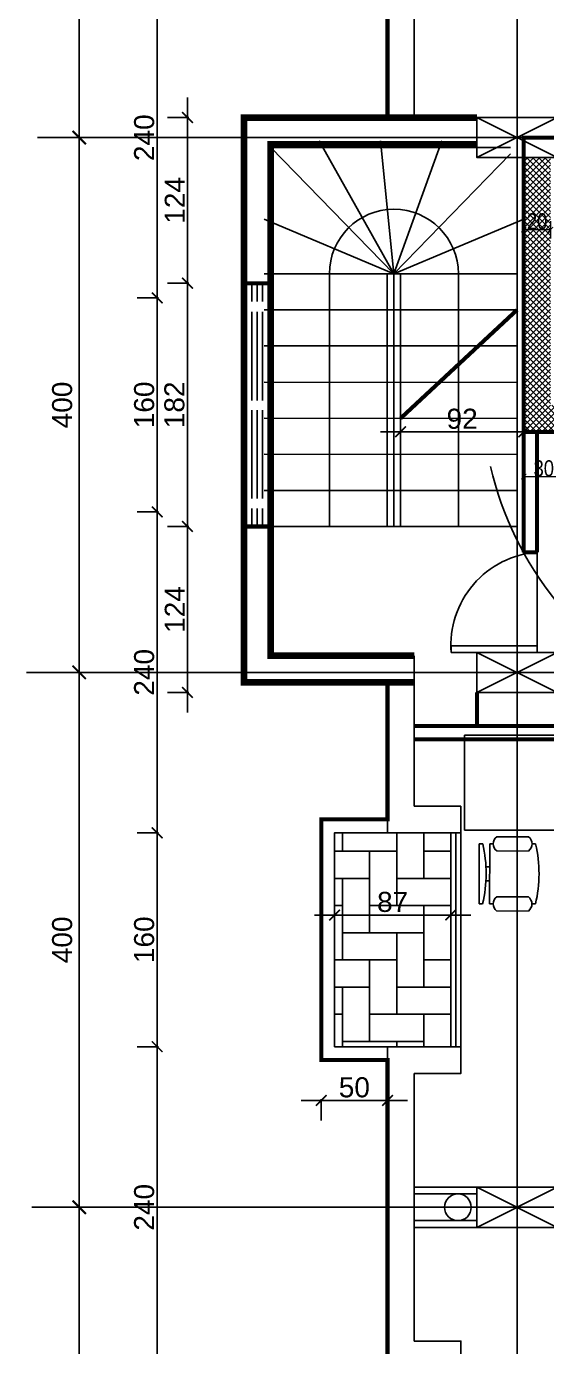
# Model space of a CAD drawing. Extents: x 250879 to 348495, y -51522 to -9360.
# Drawn here: x 283381 to 283770, y -22397 to -21410 of the extents above; entities that cross this region are included whole.
import ezdxf

# ---------------------------------------------------------------- set-up
doc = ezdxf.new("R2010")
doc.units = 0
doc.layers.get('0').update_dxf_attribs({"linetype": 'CONTINUOUS'})
doc.layers.get('DEFPOINTS').update_dxf_attribs({"color": 9, "linetype": 'CONTINUOUS'})
for name, color, linetype in [('AXIS', 1, 'CONTINUOUS'), ('COLUMN', 5, 'CONTINUOUS'), ('FURNITURE', 4, 'CONTINUOUS'), ('WALL', 7, 'CONTINUOUS'), ('WALL1', 2, 'CONTINUOUS')]:
    doc.layers.add(name, color=color, linetype=linetype)
doc.layers.add('dimention', color=151, linetype='CONTINUOUS', lineweight=13)
doc.styles.get("Standard").update_dxf_attribs({"font": 'sanss___.ttf', "height": 15})
doc.styles.add('yon', font='ARIALN.TTF')
doc.dimstyles.new('CM', dxfattribs={"dimscale": 0, "dimtxt": 12, "dimasz": 0.4, "dimexe": 50, "dimexo": 1000, "dimgap": 0.03, "dimtad": 1, "dimdec": 0, "dimzin": 0, "dimdsep": 46, "dimtxsty": 'yon', "dimblk": 'Ar thick3', "dimcen": 3, "dimdle": 8, "dimse1": 1, "dimse2": 1, "dimclrd": 8, "dimclre": 8, "dimclrt": 30, "dimadec": 0, "dimazin": 0, "dimtfac": 1, "dimtdec": 0, "dimtix": 1, "dimtmove": 1, "dimatfit": 3, "dimfxl": 50, "dimtolj": 1, "dimtzin": 0, "dimlwd": 9, "dimarcsym": 0})
doc.dimstyles.get("Standard").update_dxf_attribs({"dimtxt": 15, "dimasz": 10, "dimexe": 10, "dimexo": 30, "dimgap": 5, "dimtad": 1, "dimdec": 0, "dimdsep": 46, "dimtxsty": 'Standard', "dimblk1": 'ARCHTICK', "dimblk2": 'ARCHTICK', "dimsah": 1, "dimcen": 2.5, "dimdle": 15, "dimclrd": 3, "dimclre": 3, "dimclrt": 3, "dimazin": 0, "dimtfac": 1, "dimtdec": 0, "dimtmove": 2, "dimatfit": 2, "dimldrblk": 'ARCHTICK', "dimfxl": 1.0455, "dimfxlon": 1, "dimtolj": 1, "dimtzin": 0, "dimarcsym": 0})
doc.dimstyles.new('STANDARD$0', dxfattribs={"dimscale": 0, "dimtxt": 12, "dimasz": 8, "dimexe": 15, "dimexo": 0.0625, "dimgap": 2, "dimtad": 1, "dimdec": 0, "dimzin": 0, "dimdsep": 46, "dimtxsty": 'Standard', "dimblk1": 'ARCHTICK', "dimblk2": 'ARCHTICK', "dimsah": 1, "dimcen": 0.09, "dimdle": 15, "dimclrd": 3, "dimclre": 3, "dimclrt": 3, "dimazin": 0, "dimtfac": 1, "dimtdec": 0, "dimtofl": 0, "dimtmove": 1, "dimatfit": 3, "dimldrblk": 'ARCHTICK', "dimfxl": 1.0455, "dimfxlon": 1, "dimtolj": 1, "dimtzin": 0, "dimarcsym": 0})

# ---------------------------------------------------------------- blocks, each defined once
blk = doc.blocks.new('COLUMN')
at = {"layer": 'AXIS'}
for p, q in [((236924.7, -9644.26), (236984.7, -9674.26)), ((236984.7, -9644.26), (236924.7, -9674.26))]:
    blk.add_line(p, q, dxfattribs=at)
at = {"layer": 'COLUMN'}
blk.add_lwpolyline([(236924.7, -9644.26), (236984.7, -9644.26), (236984.7, -9674.26), (236924.7, -9674.26)], close=True, dxfattribs=at)
blk = doc.blocks.new('_ARCHTICK')
at = {"color": 0, "linetype": 'ByBlock', "const_width": 0.15}
blk.add_lwpolyline([(-0.5, -0.5), (0.5, 0.5)], dxfattribs=at)
blk = doc.blocks.new('*D170')
at = {"layer": 'DEFPOINTS', "color": 0, "linetype": 'Continuous', "transparency": 16777216}
for p in [(283661.11, -21692.92), (283661.11, -21712.92), (283753.33, -21712.92)]:
    blk.add_point(p, dxfattribs=at)
at = {"layer": 'WALL', "color": 3, "linetype": 'Continuous', "lineweight": -2, "transparency": 16777216}
for p, q in [((283753.33, -21712.92), (283753.33, -21697.92)), ((283768.33, -21712.92), (283646.11, -21712.92)), ((283661.11, -21711.87), (283661.11, -21727.92))]:
    blk.add_line(p, q, dxfattribs=at)
at = {"layer": 'WALL', "color": 3, "linetype": 'Continuous', "lineweight": -2, "transparency": 16777216, "xscale": 8, "yscale": 8, "zscale": 8, "rotation": 180}
blk.add_blockref('_ARCHTICK', (283661.11, -21712.92), dxfattribs=at)
at = {"layer": 'WALL', "color": 3, "linetype": 'Continuous', "lineweight": -2, "transparency": 16777216, "xscale": 8, "yscale": 8, "zscale": 8}
blk.add_blockref('_ARCHTICK', (283753.33, -21712.92), dxfattribs=at)
at = {"layer": 'WALL', "color": 3, "linetype": 'Continuous', "transparency": 16777216, "insert": (283707.22, -21703.19), "char_height": 15, "attachment_point": 5}
blk.add_mtext('\\A1;92', dxfattribs=at)
blk = doc.blocks.new('*D247')
at = {"layer": 'DEFPOINTS', "color": 0, "linetype": 'Continuous', "transparency": 16777216}
for p in [(283601.7, -22182.75), (283651.33, -22182.75), (283601.7, -22212.94)]:
    blk.add_point(p, dxfattribs=at)
at = {"layer": 'WALL', "color": 3, "linetype": 'Continuous', "lineweight": -2, "transparency": 16777216}
for p, q in [((283666.33, -22212.94), (283586.7, -22212.94)), ((283601.7, -22211.89), (283601.7, -22227.94)), ((283651.33, -22211.89), (283651.33, -22227.94))]:
    blk.add_line(p, q, dxfattribs=at)
at = {"layer": 'WALL', "color": 3, "linetype": 'Continuous', "lineweight": -2, "transparency": 16777216, "xscale": 8, "yscale": 8, "zscale": 8, "rotation": 180}
blk.add_blockref('_ARCHTICK', (283601.7, -22212.94), dxfattribs=at)
at = {"layer": 'WALL', "color": 3, "linetype": 'Continuous', "lineweight": -2, "transparency": 16777216, "xscale": 8, "yscale": 8, "zscale": 8}
blk.add_blockref('_ARCHTICK', (283651.33, -22212.94), dxfattribs=at)
at = {"layer": 'WALL', "color": 3, "linetype": 'Continuous', "transparency": 16777216, "insert": (283626.51, -22203.21), "char_height": 15, "attachment_point": 5}
blk.add_mtext('\\A1;50', dxfattribs=at)
blk = doc.blocks.new('*D248')
at = {"layer": 'DEFPOINTS', "color": 0, "linetype": 'Continuous', "transparency": 16777216}
for p in [(283611.7, -22061.07), (283611.7, -22074.27), (283698.67, -22067.73)]:
    blk.add_point(p, dxfattribs=at)
at = {"layer": 'WALL', "color": 3, "linetype": 'Continuous', "lineweight": -2, "transparency": 16777216}
for p, q in [((283713.67, -22074.27), (283596.7, -22074.27)), ((283611.7, -22073.22), (283611.7, -22089.27)), ((283698.67, -22073.22), (283698.67, -22089.27))]:
    blk.add_line(p, q, dxfattribs=at)
at = {"layer": 'WALL', "color": 3, "linetype": 'Continuous', "lineweight": -2, "transparency": 16777216, "xscale": 8, "yscale": 8, "zscale": 8, "rotation": 180}
blk.add_blockref('_ARCHTICK', (283611.7, -22074.27), dxfattribs=at)
at = {"layer": 'WALL', "color": 3, "linetype": 'Continuous', "lineweight": -2, "transparency": 16777216, "xscale": 8, "yscale": 8, "zscale": 8}
blk.add_blockref('_ARCHTICK', (283698.67, -22074.27), dxfattribs=at)
at = {"layer": 'WALL', "color": 3, "linetype": 'Continuous', "transparency": 16777216, "insert": (283655.18, -22064.54), "char_height": 15, "attachment_point": 5}
blk.add_mtext('\\A1;87', dxfattribs=at)
blk = doc.blocks.new('*D925')
at = {"layer": 'DEFPOINTS', "color": 0, "linetype": 'ByBlock', "ltscale": 3, "transparency": 16777216}
for p in [(283420.51, -22292.83), (283420.51, -22292.83), (283507.33, -22693)]:
    blk.add_point(p, dxfattribs=at)
at = {"layer": 'WALL1', "color": 3, "linetype": 'ByBlock', "lineweight": -2, "ltscale": 3, "transparency": 16777216}
for p, q in [((283420.51, -22708), (283420.51, -22277.83)), ((283420.51, -22292.83), (283410.51, -22292.83)), ((283421.56, -22693), (283410.51, -22693))]:
    blk.add_line(p, q, dxfattribs=at)
at = {"layer": 'WALL1', "color": 3, "linetype": 'ByBlock', "lineweight": -2, "ltscale": 3, "transparency": 16777216, "xscale": 10, "yscale": 10, "zscale": 10}
for p, rotation in [((283420.51, -22292.83), 90), ((283420.51, -22693), 270)]:
    blk.add_blockref('_ARCHTICK', p, dxfattribs=dict(at, rotation=rotation))
at = {"layer": 'WALL1', "color": 3, "linetype": 'ByBlock', "ltscale": 3, "transparency": 16777216, "insert": (283407.79, -22492.92), "char_height": 15, "attachment_point": 5, "rotation": 90}
blk.add_mtext('\\A1;400', dxfattribs=at)
blk = doc.blocks.new('*D926')
at = {"layer": 'DEFPOINTS', "color": 0, "linetype": 'ByBlock', "ltscale": 3, "transparency": 16777216}
for p in [(283420.51, -21892.83), (283420.51, -21892.83), (283420.51, -22292.83)]:
    blk.add_point(p, dxfattribs=at)
at = {"layer": 'WALL1', "color": 3, "linetype": 'ByBlock', "lineweight": -2, "ltscale": 3, "transparency": 16777216}
for p, q in [((283420.51, -22307.83), (283420.51, -21877.83)), ((283420.51, -21892.83), (283410.51, -21892.83)), ((283420.51, -22292.83), (283410.51, -22292.83))]:
    blk.add_line(p, q, dxfattribs=at)
at = {"layer": 'WALL1', "color": 3, "linetype": 'ByBlock', "lineweight": -2, "ltscale": 3, "transparency": 16777216, "xscale": 10, "yscale": 10, "zscale": 10}
for p, rotation in [((283420.51, -21892.83), 90), ((283420.51, -22292.83), 270)]:
    blk.add_blockref('_ARCHTICK', p, dxfattribs=dict(at, rotation=rotation))
at = {"layer": 'WALL1', "color": 3, "linetype": 'ByBlock', "ltscale": 3, "transparency": 16777216, "insert": (283407.79, -22092.83), "char_height": 15, "attachment_point": 5, "rotation": 90}
blk.add_mtext('\\A1;400', dxfattribs=at)
blk = doc.blocks.new('*D927')
at = {"layer": 'DEFPOINTS', "color": 0, "linetype": 'ByBlock', "ltscale": 3, "transparency": 16777216}
for p in [(283420.51, -21492.83), (283420.51, -21492.83), (283420.51, -21892.83)]:
    blk.add_point(p, dxfattribs=at)
at = {"layer": 'WALL1', "color": 3, "linetype": 'ByBlock', "lineweight": -2, "ltscale": 3, "transparency": 16777216}
for p, q in [((283420.51, -21907.83), (283420.51, -21477.83)), ((283420.51, -21492.83), (283410.51, -21492.83)), ((283420.51, -21892.83), (283410.51, -21892.83))]:
    blk.add_line(p, q, dxfattribs=at)
at = {"layer": 'WALL1', "color": 3, "linetype": 'ByBlock', "lineweight": -2, "ltscale": 3, "transparency": 16777216, "xscale": 10, "yscale": 10, "zscale": 10}
for p, rotation in [((283420.51, -21492.83), 90), ((283420.51, -21892.83), 270)]:
    blk.add_blockref('_ARCHTICK', p, dxfattribs=dict(at, rotation=rotation))
at = {"layer": 'WALL1', "color": 3, "linetype": 'ByBlock', "ltscale": 3, "transparency": 16777216, "insert": (283407.79, -21692.83), "char_height": 15, "attachment_point": 5, "rotation": 90}
blk.add_mtext('\\A1;400', dxfattribs=at)
blk = doc.blocks.new('*D923')
at = {"layer": 'DEFPOINTS', "color": 0, "linetype": 'ByBlock', "ltscale": 3, "transparency": 16777216}
for p in [(283457.82, -21092.83), (283420.51, -21492.83), (283457.82, -21492.83)]:
    blk.add_point(p, dxfattribs=at)
at = {"layer": 'WALL1', "color": 3, "linetype": 'ByBlock', "lineweight": -2, "ltscale": 3, "transparency": 16777216}
for p, q in [((283420.51, -21077.83), (283420.51, -21507.83)), ((283421.56, -21092.83), (283410.51, -21092.83)), ((283421.56, -21492.83), (283410.51, -21492.83))]:
    blk.add_line(p, q, dxfattribs=at)
at = {"layer": 'WALL1', "color": 3, "linetype": 'ByBlock', "lineweight": -2, "ltscale": 3, "transparency": 16777216, "xscale": 10, "yscale": 10, "zscale": 10}
for p, rotation in [((283420.51, -21092.83), 90), ((283420.51, -21492.83), 270)]:
    blk.add_blockref('_ARCHTICK', p, dxfattribs=dict(at, rotation=rotation))
at = {"layer": 'WALL1', "color": 3, "linetype": 'ByBlock', "ltscale": 3, "transparency": 16777216, "insert": (283407.79, -21292.83), "char_height": 15, "attachment_point": 5, "rotation": 90}
blk.add_mtext('\\A1;400', dxfattribs=at)
blk = doc.blocks.new('*D912')
at = {"layer": 'DEFPOINTS', "color": 0, "linetype": 'Continuous', "transparency": 16777216}
for p in [(283478.91, -22172.75), (283651.33, -22172.75), (283651.33, -22412.92)]:
    blk.add_point(p, dxfattribs=at)
at = {"layer": 'WALL', "color": 3, "linetype": 'Continuous', "lineweight": -2, "transparency": 16777216}
for p, q in [((283478.91, -22427.92), (283478.91, -22157.75)), ((283479.96, -22172.75), (283463.91, -22172.75)), ((283479.96, -22412.92), (283463.91, -22412.92))]:
    blk.add_line(p, q, dxfattribs=at)
at = {"layer": 'WALL', "color": 3, "linetype": 'Continuous', "lineweight": -2, "transparency": 16777216, "xscale": 8, "yscale": 8, "zscale": 8}
for p, rotation in [((283478.91, -22172.75), 90), ((283478.91, -22412.92), 270)]:
    blk.add_blockref('_ARCHTICK', p, dxfattribs=dict(at, rotation=rotation))
at = {"layer": 'WALL', "color": 3, "linetype": 'Continuous', "transparency": 16777216, "insert": (283469.19, -22292.83), "char_height": 15, "attachment_point": 5, "rotation": 90}
blk.add_mtext('\\A1;240', dxfattribs=at)
blk = doc.blocks.new('*D913')
at = {"layer": 'DEFPOINTS', "color": 0, "linetype": 'Continuous', "transparency": 16777216}
for p in [(283478.91, -22012.75), (283651.33, -22012.75), (283651.33, -22172.75)]:
    blk.add_point(p, dxfattribs=at)
at = {"layer": 'WALL', "color": 3, "linetype": 'Continuous', "lineweight": -2, "transparency": 16777216}
for p, q in [((283478.91, -22187.75), (283478.91, -21997.75)), ((283479.96, -22012.75), (283463.91, -22012.75)), ((283479.96, -22172.75), (283463.91, -22172.75))]:
    blk.add_line(p, q, dxfattribs=at)
at = {"layer": 'WALL', "color": 3, "linetype": 'Continuous', "lineweight": -2, "transparency": 16777216, "xscale": 8, "yscale": 8, "zscale": 8}
for p, rotation in [((283478.91, -22012.75), 90), ((283478.91, -22172.75), 270)]:
    blk.add_blockref('_ARCHTICK', p, dxfattribs=dict(at, rotation=rotation))
at = {"layer": 'WALL', "color": 3, "linetype": 'Continuous', "transparency": 16777216, "insert": (283469.18, -22092.75), "char_height": 15, "attachment_point": 5, "rotation": 90}
blk.add_mtext('\\A1;160', dxfattribs=at)
blk = doc.blocks.new('*D914')
at = {"layer": 'DEFPOINTS', "color": 0, "linetype": 'Continuous', "transparency": 16777216}
for p in [(283478.91, -21772.75), (283651.33, -21772.75), (283651.33, -22012.75)]:
    blk.add_point(p, dxfattribs=at)
at = {"layer": 'WALL', "color": 3, "linetype": 'Continuous', "lineweight": -2, "transparency": 16777216}
for p, q in [((283478.91, -22027.75), (283478.91, -21757.75)), ((283479.96, -21772.75), (283463.91, -21772.75)), ((283479.96, -22012.75), (283463.91, -22012.75))]:
    blk.add_line(p, q, dxfattribs=at)
at = {"layer": 'WALL', "color": 3, "linetype": 'Continuous', "lineweight": -2, "transparency": 16777216, "xscale": 8, "yscale": 8, "zscale": 8}
for p, rotation in [((283478.91, -21772.75), 90), ((283478.91, -22012.75), 270)]:
    blk.add_blockref('_ARCHTICK', p, dxfattribs=dict(at, rotation=rotation))
at = {"layer": 'WALL', "color": 3, "linetype": 'Continuous', "transparency": 16777216, "insert": (283469.19, -21892.75), "char_height": 15, "attachment_point": 5, "rotation": 90}
blk.add_mtext('\\A1;240', dxfattribs=at)
blk = doc.blocks.new('*D915')
at = {"layer": 'DEFPOINTS', "color": 0, "linetype": 'Continuous', "transparency": 16777216}
for p in [(283478.91, -21612.75), (283651.33, -21612.75), (283651.33, -21772.75)]:
    blk.add_point(p, dxfattribs=at)
at = {"layer": 'WALL', "color": 3, "linetype": 'Continuous', "lineweight": -2, "transparency": 16777216}
for p, q in [((283478.91, -21787.75), (283478.91, -21597.75)), ((283479.96, -21612.75), (283463.91, -21612.75)), ((283479.96, -21772.75), (283463.91, -21772.75))]:
    blk.add_line(p, q, dxfattribs=at)
at = {"layer": 'WALL', "color": 3, "linetype": 'Continuous', "lineweight": -2, "transparency": 16777216, "xscale": 8, "yscale": 8, "zscale": 8}
for p, rotation in [((283478.91, -21612.75), 90), ((283478.91, -21772.75), 270)]:
    blk.add_blockref('_ARCHTICK', p, dxfattribs=dict(at, rotation=rotation))
at = {"layer": 'WALL', "color": 3, "linetype": 'Continuous', "transparency": 16777216, "insert": (283469.18, -21692.75), "char_height": 15, "attachment_point": 5, "rotation": 90}
blk.add_mtext('\\A1;160', dxfattribs=at)
blk = doc.blocks.new('*D916')
at = {"layer": 'DEFPOINTS', "color": 0, "linetype": 'Continuous', "transparency": 16777216}
for p in [(283478.91, -21373.08), (283651.33, -21373.08), (283651.33, -21612.75)]:
    blk.add_point(p, dxfattribs=at)
at = {"layer": 'WALL', "color": 3, "linetype": 'Continuous', "lineweight": -2, "transparency": 16777216}
for p, q in [((283478.91, -21627.75), (283478.91, -21358.08)), ((283479.96, -21373.08), (283463.91, -21373.08)), ((283479.96, -21612.75), (283463.91, -21612.75))]:
    blk.add_line(p, q, dxfattribs=at)
at = {"layer": 'WALL', "color": 3, "linetype": 'Continuous', "lineweight": -2, "transparency": 16777216, "xscale": 8, "yscale": 8, "zscale": 8}
for p, rotation in [((283478.91, -21373.08), 90), ((283478.91, -21612.75), 270)]:
    blk.add_blockref('_ARCHTICK', p, dxfattribs=dict(at, rotation=rotation))
at = {"layer": 'WALL', "color": 3, "linetype": 'Continuous', "transparency": 16777216, "insert": (283469.19, -21492.92), "char_height": 15, "attachment_point": 5, "rotation": 90}
blk.add_mtext('\\A1;240', dxfattribs=at)
blk = doc.blocks.new('*D1291')
at = {"layer": 'DEFPOINTS', "color": 0, "linetype": 'Continuous', "transparency": 16777216}
for p in [(283501.57, -21783.69), (283543.9, -21783.69), (283543.9, -21907.83)]:
    blk.add_point(p, dxfattribs=at)
at = {"layer": 'WALL', "color": 3, "linetype": 'Continuous', "lineweight": -2, "transparency": 16777216}
for p, q in [((283501.57, -21922.83), (283501.57, -21768.69)), ((283502.61, -21783.69), (283486.57, -21783.69)), ((283502.61, -21907.83), (283486.57, -21907.83))]:
    blk.add_line(p, q, dxfattribs=at)
at = {"layer": 'WALL', "color": 3, "linetype": 'Continuous', "lineweight": -2, "transparency": 16777216, "xscale": 8, "yscale": 8, "zscale": 8}
for p, rotation in [((283501.57, -21783.69), 90), ((283501.57, -21907.83), 270)]:
    blk.add_blockref('_ARCHTICK', p, dxfattribs=dict(at, rotation=rotation))
at = {"layer": 'WALL', "color": 3, "linetype": 'Continuous', "transparency": 16777216, "insert": (283492.07, -21845.76), "char_height": 15, "attachment_point": 5, "rotation": 90}
blk.add_mtext('\\A1;124', dxfattribs=at)
blk = doc.blocks.new('*D1292')
at = {"layer": 'DEFPOINTS', "color": 0, "linetype": 'Continuous', "transparency": 16777216}
for p in [(283501.57, -21601.73), (283543.9, -21601.73), (283543.9, -21783.69)]:
    blk.add_point(p, dxfattribs=at)
at = {"layer": 'WALL', "color": 3, "linetype": 'Continuous', "lineweight": -2, "transparency": 16777216}
for p, q in [((283501.57, -21798.69), (283501.57, -21586.73)), ((283502.61, -21601.73), (283486.57, -21601.73)), ((283502.61, -21783.69), (283486.57, -21783.69))]:
    blk.add_line(p, q, dxfattribs=at)
at = {"layer": 'WALL', "color": 3, "linetype": 'Continuous', "lineweight": -2, "transparency": 16777216, "xscale": 8, "yscale": 8, "zscale": 8}
for p, rotation in [((283501.57, -21601.73), 90), ((283501.57, -21783.69), 270)]:
    blk.add_blockref('_ARCHTICK', p, dxfattribs=dict(at, rotation=rotation))
at = {"layer": 'WALL', "color": 3, "linetype": 'Continuous', "transparency": 16777216, "insert": (283491.84, -21692.71), "char_height": 15, "attachment_point": 5, "rotation": 90}
blk.add_mtext('\\A1;182', dxfattribs=at)
blk = doc.blocks.new('*D1293')
at = {"layer": 'DEFPOINTS', "color": 0, "linetype": 'Continuous', "transparency": 16777216}
for p in [(283501.57, -21477.83), (283543.9, -21477.83), (283543.9, -21601.73)]:
    blk.add_point(p, dxfattribs=at)
at = {"layer": 'WALL', "color": 3, "linetype": 'Continuous', "lineweight": -2, "transparency": 16777216}
for p, q in [((283501.57, -21616.73), (283501.57, -21462.83)), ((283502.61, -21477.83), (283486.57, -21477.83)), ((283502.61, -21601.73), (283486.57, -21601.73))]:
    blk.add_line(p, q, dxfattribs=at)
at = {"layer": 'WALL', "color": 3, "linetype": 'Continuous', "lineweight": -2, "transparency": 16777216, "xscale": 8, "yscale": 8, "zscale": 8}
for p, rotation in [((283501.57, -21477.83), 90), ((283501.57, -21601.73), 270)]:
    blk.add_blockref('_ARCHTICK', p, dxfattribs=dict(at, rotation=rotation))
at = {"layer": 'WALL', "color": 3, "linetype": 'Continuous', "transparency": 16777216, "insert": (283492.07, -21539.78), "char_height": 15, "attachment_point": 5, "rotation": 90}
blk.add_mtext('\\A1;124', dxfattribs=at)
blk = doc.blocks.new('Ar thick3')
at = {"layer": 'dimention'}
blk.add_line((0, 16.2), (0, -16.2), dxfattribs=at)
at = {"layer": 'dimention', "const_width": 1.5}
blk.add_lwpolyline([(-5, -5.1), (5, 4.9)], dxfattribs=at)
blk = doc.blocks.new('*D1444')
at = {"layer": 'DEFPOINTS', "color": 0, "linetype": 'Continuous', "transparency": 16777216}
for p in [(297535.69, -10654.13), (297535.69, -10654.13), (297555.69, -10654.13)]:
    blk.add_point(p, dxfattribs=at)
at = {"layer": 'WALL', "color": 8, "linetype": 'Continuous', "lineweight": 9, "transparency": 16777216}
blk.add_line((297555.29, -10654.13), (297536.09, -10654.13), dxfattribs=at)
at = {"layer": 'WALL', "color": 8, "linetype": 'Continuous', "lineweight": 9, "transparency": 16777216, "xscale": 0.4, "yscale": 0.4, "zscale": 0.4, "rotation": 180}
blk.add_blockref('Ar thick3', (297535.69, -10654.13), dxfattribs=at)
at = {"layer": 'WALL', "color": 8, "linetype": 'Continuous', "lineweight": 9, "transparency": 16777216, "xscale": 0.4, "yscale": 0.4, "zscale": 0.4}
blk.add_blockref('Ar thick3', (297555.69, -10654.13), dxfattribs=at)
at = {"layer": 'WALL', "color": 30, "linetype": 'Continuous', "transparency": 16777216, "insert": (297545.69, -10647.97), "char_height": 12, "attachment_point": 5, "style": 'yon'}
blk.add_mtext('\\A1;20', dxfattribs=at)
blk = doc.blocks.new('*D1445')
at = {"layer": 'DEFPOINTS', "color": 0, "linetype": 'Continuous', "transparency": 16777216}
for p in [(297535.69, -10816.26), (297565.69, -10816.26), (297565.69, -10838.82)]:
    blk.add_point(p, dxfattribs=at)
at = {"layer": 'WALL', "color": 8, "linetype": 'Continuous', "lineweight": 9, "transparency": 16777216}
blk.add_line((297536.09, -10838.82), (297565.29, -10838.82), dxfattribs=at)
at = {"layer": 'WALL', "color": 8, "linetype": 'Continuous', "lineweight": 9, "transparency": 16777216, "xscale": 0.4, "yscale": 0.4, "zscale": 0.4, "rotation": 180}
blk.add_blockref('Ar thick3', (297535.69, -10838.82), dxfattribs=at)
at = {"layer": 'WALL', "color": 8, "linetype": 'Continuous', "lineweight": 9, "transparency": 16777216, "xscale": 0.4, "yscale": 0.4, "zscale": 0.4}
blk.add_blockref('Ar thick3', (297565.69, -10838.82), dxfattribs=at)
at = {"layer": 'WALL', "color": 30, "linetype": 'Continuous', "transparency": 16777216, "insert": (297550.69, -10832.66), "char_height": 12, "attachment_point": 5, "style": 'yon'}
blk.add_mtext('\\A1;30', dxfattribs=at)
blk = doc.blocks.new('Chair - Desk')
at = {"linetype": 'Continuous'}
for p, q in [((-8.5, 0), (-8.5, -1)), ((-8.5, 0), (8.5, 0)), ((8.5, 0), (8.5, -1)), ((-8.5, -3), (-8.5, -4)), ((-8.5, -3), (8.5, -3)), ((-2, -3), (-2, -1.9355)), ((2, -1.9576), (2, -3)), ((8.5, -3), (8.5, -4)), ((-10.5, -5), (-10.5, -14)), ((-6.5, -14), (-6.5, -5)), ((6.5, -5), (6.5, -14)), ((10.5, -14), (10.5, -5)), ((-8.5, -15), (-8.5, -16)), ((8.5, -15), (8.5, -16))]:
    blk.add_line(p, q, dxfattribs=at)
for centre, radius, start, end in [((0, 34.625), 36.625, 256.5803, 283.4197), ((-8.5, -6.5), 2.5, 36.8699, 143.1301), ((8.5, -6.5), 2.5, 36.8699, 143.1301), ((-8.5, -12.5), 2.5, 216.8699, 323.1301), ((8.5, -12.5), 2.5, 216.8699, 323.1301), ((0, 19.625), 36.625, 256.5803, 283.4197)]:
    blk.add_arc(centre, radius, start, end, dxfattribs=at)
blk = doc.blocks.new('LIFTG')
at = {"layer": 'AXIS'}
h = blk.add_hatch(dxfattribs=at)
h.set_pattern_fill('ANSI37', color=256, style=0)
h.set_pattern_definition([(45, (0, 7293.6753), (-2.24506403, 2.24506403), []), (135, (0, 7293.6753), (-2.24506403, -2.24506403), [])])
h.paths.add_polyline_path([(298036.21, -10599.99), (298036.21, -10585.25), (298001.17, -10585.25), (298001.17, -10600.25), (298016.21, -10600.25), (298016.21, -10785.33), (298036.21, -10785.33)])
h.paths.add_polyline_path([(298036.21, -10785.33), (298006.21, -10785.33), (298006.21, -10805.33), (298036.21, -10805.33)])
h.paths.add_polyline_path([(297941.17, -10585.25), (297775.93, -10585.25), (297775.93, -10600.25), (297941.17, -10600.25)])
h.paths.add_polyline_path([(297971.17, -10585.25), (297941.17, -10585.25), (297941.17, -10600.25)])
h.paths.add_polyline_path([(297971.17, -10585.25), (297941.17, -10600.25), (297971.17, -10600.25)], flags=17)
h.paths.add_polyline_path([(297971.17, -10585.25), (297971.17, -10600.25), (298001.17, -10600.25)])
h.paths.add_polyline_path([(298001.17, -10585.25), (297971.17, -10585.25), (298001.17, -10600.25)])
h.paths.add_polyline_path([(297796.52, -10600.25), (297776.11, -10600.25), (297776.11, -10785.33), (297796.52, -10785.33)])
h.paths.add_polyline_path([(297891.17, -10785.33), (297775.93, -10785.33), (297775.93, -10805.33), (297891.17, -10805.33)])
h.paths.add_polyline_path([(297775.93, -10785.33), (297680.23, -10785.33), (297680.23, -10805.33), (297775.93, -10805.33)])
h.paths.add_polyline_path([(297775.93, -10585.25), (297560.69, -10585.25), (297560.69, -10600.25), (297775.93, -10600.25)])
h.paths.add_polyline_path([(297555.69, -10600.25), (297535.69, -10600.25), (297535.69, -10785.33), (297555.69, -10785.33)])
h.paths.add_polyline_path([(297565.69, -10785.33), (297555.69, -10785.33), (297535.69, -10785.33), (297535.69, -10805.33), (297565.69, -10805.33)])
h.paths.add_polyline_path([(297796.96, -10591.75), (297825.65, -10591.75), (297825.65, -10614.7), (297796.96, -10614.7)], flags=9)
h.paths.add_polyline_path([(297535.58, -10638.85), (297555.81, -10638.85), (297555.81, -10657.1), (297535.58, -10657.1)], flags=9)
at = {"layer": 'WALL', "linetype": 'Continuous', "const_width": 3}
for points in [[(297535.69, -10785.33), (297535.69, -10785.33), (297535.69, -10585.25), (297941.17, -10585.25)], [(297565.69, -10805.33), (297535.69, -10805.33), (297535.69, -10600.25)]]:
    blk.add_lwpolyline(points, dxfattribs=at)
at = {"layer": 'WALL', "linetype": 'Continuous'}
blk.add_blockref('COLUMN', (60575.99, -926), dxfattribs=at)
for base, p1, p2, picture, middle in [((297535.69, -10654.13), (297555.69, -10654.13), (297535.69, -10654.13), '*D1444', (297545.69, -10647.97)), ((297565.69, -10838.82), (297535.69, -10816.26), (297565.69, -10816.26), '*D1445', (297550.69, -10832.66))]:
    dim = blk.add_linear_dim(base=base, p1=p1, p2=p2, dimstyle='CM', override={"dimscale": 1}, dxfattribs=at)
    dim.commit()
    dim.dimension.update_dxf_attribs({"geometry": picture, "text_midpoint": middle})

msp = doc.modelspace()

# ---------------------------------------------------------------- hatches: boundary and pattern name
at = {"layer": 'AXIS'}
h = msp.add_hatch(dxfattribs=at)
h.set_pattern_fill('AR-HBONE', color=256, scale=0.2, angle=45, style=0)
h.set_pattern_definition([(90, (522275.971, -11033.412), (20.32, 20.32), [60.96, -20.32]), (7e-15, (522275.971, -11013.092), (20.32, 20.32), [60.96, -20.32])])
h.paths.add_polyline_path([(283611.69656, -22012.75067), (283611.69656, -22172.75067), (283698.66999, -22172.75067), (283698.66999, -22012.75067)])

# ---------------------------------------------------------------- linework, layer by layer
for p, q in [((283748.32787, -19841.84931), (283748.32787, -23524.12587)), ((283389.25619, -21492.83296), (285730.34537, -21492.83296)), ((283380.96042, -21892.83296), (285730.34537, -21892.83296)), ((283384.97809, -22292.83296), (285730.34537, -22292.83296))]:
    msp.add_line(p, q, dxfattribs=at)
at = {"layer": 'FURNITURE', "ltscale": 3}
for p, q in [((283563.89674, -21500.33296), (283656.11231, -21594.69287)), ((283656.11231, -21594.69287), (283600.18756, -21495.33296)), ((283656.11231, -21594.69287), (283646.11231, -21495.33296)), ((283656.11231, -21594.69287), (283692.03706, -21495.33296)), ((283743.32787, -21504.9487), (283656.11231, -21594.69287)), ((283656.11231, -21594.69287), (283558.89674, -21553.86244)), ((283656.11231, -21594.69287), (283753.32787, -21553.86244)), ((283549.66822, -21602.91935), (283549.66822, -21615.52635)), ((283557.66822, -21602.91935), (283557.66822, -21615.52635)), ((283748.32787, -21594.69287), (283558.89674, -21594.69287)), ((283651.11231, -21594.69287), (283651.11231, -21783.69287)), ((283656.11231, -21594.69287), (283656.11231, -21783.69287)), ((283661.11231, -21594.69287), (283661.11231, -21783.69287)), ((283748.32787, -21621.69287), (283558.89674, -21621.69287)), ((283549.66822, -21623.02635), (283549.66822, -21689.47809)), ((283557.66822, -21623.02635), (283557.66822, -21689.47809)), ((283748.32787, -21648.69287), (283558.89674, -21648.69287)), ((283748.32787, -21675.93036), (283558.89674, -21675.69287)), ((283549.66822, -21696.66526), (283549.66822, -21762.6633)), ((283557.66822, -21696.66526), (283557.66822, -21762.6633)), ((283748.32787, -21702.93036), (283558.89674, -21702.69287)), ((283748.32787, -21729.93036), (283558.89674, -21729.69287)), ((283748.32787, -21756.69287), (283558.89674, -21756.69287)), ((283549.66822, -21770.30417), (283549.66822, -21782.50155)), ((283557.66822, -21770.30417), (283557.66822, -21782.50155)), ((283748.32787, -21783.69287), (283558.89674, -21783.69287)), ((283763.32787, -21802.91526), (283763.32787, -21877.83296))]:
    msp.add_line(p, q, dxfattribs=at)
at = {"layer": 'FURNITURE'}
for p, q in [((283748.32787, -22237.00333), (283748.32787, -22277.83296)), ((283748.32787, -22361.21112), (283748.32787, -22320.38148))]:
    msp.add_line(p, q, dxfattribs=at)
at = {"layer": 'FURNITURE', "linetype": 'Continuous', "flags": 128}
msp.add_lwpolyline([(283763.32787, -21877.83296), (283699.02255, -21877.83296), (283699.02255, -21872.83296), (283763.32787, -21872.83296), (283763.32787, -21877.83296)], dxfattribs=at)
at = {"layer": 'FURNITURE'}
msp.add_lwpolyline([(283709.01472, -22010.70123), (283783.95615, -22010.70123), (283783.95615, -21939.82597), (283709.01472, -21939.82597)], close=True, dxfattribs=at)
at = {"layer": 'FURNITURE', "ltscale": 3}
for points in [[(283651.32787, -22182.75067), (283601.69656, -22182.75067), (283601.69656, -22002.75067), (283651.32787, -22002.75067)], [(283664.99893, -22172.75067), (283611.69656, -22172.75067), (283611.69656, -22012.75067), (283664.99893, -22012.75067), (283664.99893, -22012.75067)]]:
    msp.add_lwpolyline(points, dxfattribs=at)
msp.add_lwpolyline([(283698.66999, -22012.75067), (283706.32787, -22012.75067), (283706.32787, -22172.75067), (283698.66999, -22172.75067)], close=True, dxfattribs=at)
at = {"layer": 'FURNITURE', "linetype": 'Continuous'}
msp.add_arc((283768.49283, -21872.40554), 69.68197, 94.25077415, 184.4672031, dxfattribs=at)
at = {"layer": 'WALL', "ltscale": 3}
for p, q in [((283658.32787, -21477.83296), (283748.32787, -21477.83296)), ((283671.32787, -22277.83296), (283718.32787, -22277.83296)), ((283671.32787, -22282.83296), (283718.32787, -22282.83296)), ((283671.32787, -22302.83296), (283718.32787, -22302.83296)), ((283671.32787, -22307.83296), (283718.32787, -22307.83296))]:
    msp.add_line(p, q, dxfattribs=at)
at = {"layer": 'WALL', "linetype": 'Continuous'}
for p, q in [((283553.66822, -21602.91935), (283553.66822, -21615.52635)), ((283607.82225, -21594.69287), (283607.82225, -21783.69287)), ((283704.40236, -21594.69287), (283704.40236, -21783.69287)), ((283553.66822, -21623.02635), (283553.66822, -21689.47809)), ((283553.66822, -21696.66526), (283553.66822, -21762.6633)), ((283553.66822, -21770.30417), (283553.66822, -21782.50155)), ((283706.32787, -22012.75067), (283706.32787, -21992.75067))]:
    msp.add_line(p, q, dxfattribs=at)
at = {"layer": 'WALL', "color": 4, "linetype": 'Continuous', "const_width": 3}
msp.add_lwpolyline([(283651.32787, -22402.91526), (283651.32787, -22182.75067), (283601.69656, -22182.75067), (283601.69656, -22002.75067), (283651.32787, -22002.75067), (283651.32787, -21900.33296), (283543.89674, -21900.33296), (283543.89674, -21477.83296), (283651.32787, -21477.83296), (283651.32787, -21383.07984), (283601.69656, -21383.07984), (283601.69656, -21203.07984), (283651.32787, -21203.07984), (283651.32787, -20982.91526), (283591.69656, -20982.91526), (283591.69656, -20802.91526), (283651.32787, -20802.91526), (283651.32787, -20707.83296)], dxfattribs=at)
at = {"layer": 'WALL', "linetype": 'Continuous', "ltscale": 3}
for points in [[(283651.32787, -21477.83296), (283651.32787, -21373.07984)], [(283671.32787, -21477.83296), (283671.32787, -21393.07984)], [(283743.32787, -21500.33296), (283563.89674, -21500.33296), (283563.89674, -21880.33296), (283671.32787, -21880.33296)], [(283748.32787, -21786.71378), (283748.32787, -21507.83296)], [(283753.32787, -21786.71378), (283753.32787, -21507.83296)], [(283671.32787, -21880.33296), (283671.32787, -21992.75067)], [(283651.32787, -21900.33296), (283651.32787, -22012.75067)], [(283706.32787, -21992.75067), (283671.32787, -21992.75067)], [(283651.32787, -22012.75067), (283671.32787, -22012.75067), (283706.32787, -22012.75067)], [(283651.32787, -22172.75067), (283651.32787, -22292.83296)], [(283651.32787, -22172.75067), (283671.32787, -22172.75067), (283706.32787, -22172.75067), (283706.32787, -22192.75067), (283671.32787, -22192.75067)], [(283671.32787, -22192.75067), (283671.32787, -22292.83296)], [(283651.32787, -22412.91526), (283651.32787, -22292.83296)], [(283651.32787, -22412.91526), (283651.32787, -22292.83296)], [(283671.32787, -22392.91526), (283671.32787, -22292.83296)], [(283671.32787, -22392.91526), (283671.32787, -22292.83296)], [(283651.32787, -22412.91526), (283671.32787, -22412.91526), (283706.32787, -22412.91526), (283706.32787, -22392.91526), (283671.32787, -22392.91526)], [(283651.32787, -22412.91526), (283671.32787, -22412.91526), (283706.32787, -22412.91526), (283706.32787, -22392.91526), (283671.32787, -22392.91526)]]:
    msp.add_lwpolyline(points, dxfattribs=at)
at = {"layer": 'WALL', "linetype": 'Continuous', "ltscale": 3, "const_width": 5}
for points in [[(283718.32787, -21477.83296), (283543.89674, -21477.83296), (283543.89674, -21900.33296), (283671.32787, -21900.33296)], [(283718.32787, -21497.83296), (283563.89674, -21497.83296), (283563.89674, -21880.33296), (283671.32787, -21880.33296)]]:
    msp.add_lwpolyline(points, dxfattribs=at)
at = {"layer": 'WALL', "linetype": 'Continuous', "const_width": 3}
for points in [[(283543.89674, -21601.72804), (283563.89674, -21601.72804)], [(283748.32787, -21621.69287), (283661.11231, -21702.82012)], [(283753.32787, -21712.91526), (283753.32787, -21802.91526)], [(283763.32787, -21712.91526), (283763.32787, -21802.91526)], [(283543.89674, -21783.69287), (283563.89674, -21783.69287)], [(283763.32787, -21802.91526), (283753.32787, -21802.91526)], [(283718.32787, -21907.83296), (283718.32787, -21932.83296)], [(283671.32787, -21932.83296), (284421.32787, -21932.83296)], [(283671.32787, -21942.83296), (284421.32787, -21942.83296)]]:
    msp.add_lwpolyline(points, dxfattribs=at)
at = {"layer": 'WALL', "linetype": 'Continuous'}
msp.add_circle((283704.04673, -22292.83296), 10, dxfattribs=at)
for centre, radius, start, end in [((283656.11231, -21594.69287), 48.29006, 0, 180), ((283971.09003, -21682.76675), 248.98136, 193.02733188, 244.83613108)]:
    msp.add_arc(centre, radius, start, end, dxfattribs=at)
at = {"layer": 'WALL1'}
msp.add_line((283702.49893, -22172.75067), (283702.49893, -22012.75067), dxfattribs=at)

# ---------------------------------------------------------------- block references
at = {"layer": 'FURNITURE', "xscale": 2.640000000012903, "yscale": 2.640000000012903, "zscale": 2.640000000012903, "rotation": 89.87992722492727}
msp.add_blockref('Chair - Desk', (283719.90162, -22043.46233), dxfattribs=at)
at = {"layer": 'WALL', "linetype": 'Continuous'}
for name, p in [('COLUMN', (46793.62839, -11833.57644)), ('LIFTG', (-13782.36507, -10907.58116)), ('COLUMN', (46793.62839, -12233.57644)), ('COLUMN', (46793.62839, -12633.57644))]:
    msp.add_blockref(name, p, dxfattribs=at)

# ---------------------------------------------------------------- dimensions: what is measured, and where the dimension line sits
for base, p1, p2, picture, middle in [((283478.91451, -21373.07984), (283651.32787, -21612.75067), (283651.32787, -21373.07984), '*D916', (283469.18817, -21492.91526)), ((283501.56788, -21477.83296), (283543.89674, -21601.72804), (283543.89674, -21477.83296), '*D1293', (283492.06788, -21539.7805)), ((283501.56788, -21601.72804), (283543.89674, -21783.69287), (283543.89674, -21601.72804), '*D1292', (283491.84154, -21692.71045)), ((283478.91451, -21612.75067), (283651.32787, -21772.75067), (283651.32787, -21612.75067), '*D915', (283469.17788, -21692.75067)), ((283478.91451, -21772.75067), (283651.32787, -22012.75067), (283651.32787, -21772.75067), '*D914', (283469.18817, -21892.75067)), ((283501.56788, -21783.69287), (283543.89674, -21907.83296), (283543.89674, -21783.69287), '*D1291', (283492.06788, -21845.76292)), ((283478.91451, -22012.75067), (283651.32787, -22172.75067), (283651.32787, -22012.75067), '*D913', (283469.17788, -22092.75067)), ((283478.91451, -22172.75067), (283651.32787, -22412.91526), (283651.32787, -22172.75067), '*D912', (283469.18817, -22292.83296))]:
    dim = msp.add_linear_dim(base=base, p1=p1, p2=p2, angle=90, dimstyle='STANDARD$0', override={"dimscale": 1}, dxfattribs=at)
    dim.commit()
    dim.dimension.update_dxf_attribs({"geometry": picture, "text_midpoint": middle})
for base, p1, p2, picture, middle in [((283661.11231, -21712.91526), (283753.32787, -21712.91526), (283661.11231, -21692.91526), '*D170', (283707.22009, -21703.18892)), ((283611.69656, -22074.26734), (283698.66999, -22067.72547), (283611.69656, -22061.06967), '*D248', (283655.18327, -22064.541)), ((283601.69656, -22212.93723), (283651.32787, -22182.75067), (283601.69656, -22182.75067), '*D247', (283626.51221, -22203.21089))]:
    dim = msp.add_linear_dim(base=base, p1=p1, p2=p2, dimstyle='STANDARD$0', override={"dimscale": 1}, dxfattribs=at)
    dim.commit()
    dim.dimension.update_dxf_attribs({"geometry": picture, "text_midpoint": middle})
at = {"layer": 'WALL1', "linetype": 'ByBlock', "ltscale": 3}
dim = msp.add_linear_dim(base=(283420.51275, -21492.83296), p1=(283457.81639, -21092.83296), p2=(283457.81639, -21492.83296), angle=90, dimstyle='Standard', dxfattribs=at)
dim.commit()
dim.dimension.update_dxf_attribs({"geometry": '*D923', "text_midpoint": (283407.78641, -21292.83296)})
for base, p1, p2, picture, middle in [((283420.51275, -21492.83296), (283420.51275, -21892.83296), (283420.51275, -21492.83296), '*D927', (283407.78641, -21692.83296)), ((283420.51275, -21892.83296), (283420.51275, -22292.83296), (283420.51275, -21892.83296), '*D926', (283407.78641, -22092.83296)), ((283420.51275, -22292.83296), (283507.32787, -22692.99755), (283420.51275, -22292.83296), '*D925', (283407.78641, -22492.91526))]:
    dim = msp.add_linear_dim(base=base, p1=p1, p2=p2, angle=90, dimstyle='Standard', override={"dimtmove": 1}, dxfattribs=at)
    dim.commit()
    dim.dimension.update_dxf_attribs({"geometry": picture, "text_midpoint": middle})

doc.saveas('drawing.dxf')
